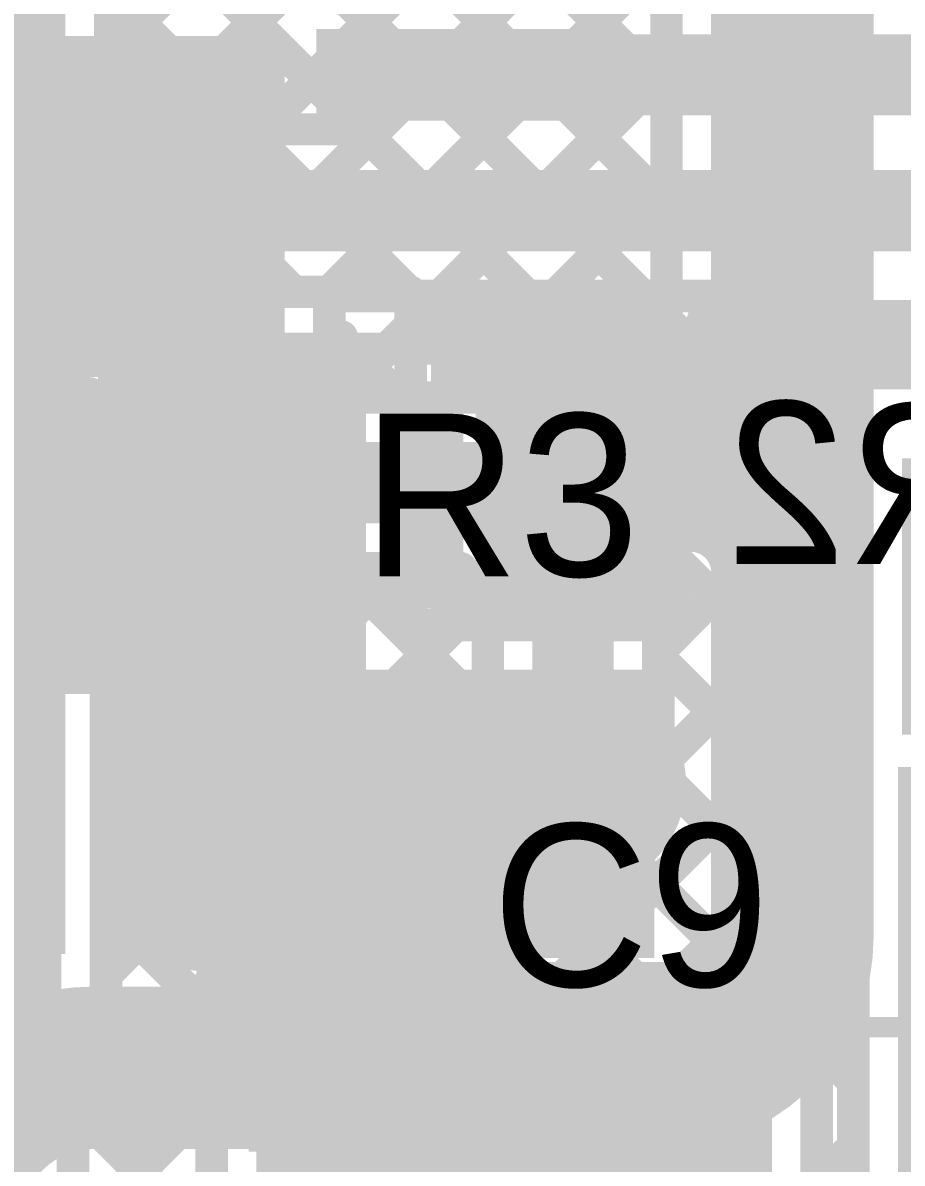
# Model space of a CAD drawing. Header units: millimetres. Extents: x 3.06 to 5.82, y 1.29 to 3.84.
# Drawn here: x 5.3595 to 5.5761, y 1.5435 to 1.8242 of the extents above; entities that cross this region are included whole.
import ezdxf

# ---------------------------------------------------------------- set-up
doc = ezdxf.new("R2010")
doc.units = ezdxf.units.MM
doc.header["$MEASUREMENT"] = 0
for name, color, linetype in [('BottomLayer', 5, 'Continuous'), ('BottomOverlay', 54, 'Continuous'), ('BottomPaste', 16, 'Continuous'), ('BottomSolder', 6, 'Continuous'), ('MultiLayer', 9, 'Continuous'), ('TopLayer', 1, 'Continuous'), ('TopOverlay', 2, 'Continuous'), ('TopPaste', 8, 'Continuous'), ('TopSolder', 216, 'Continuous'), ('ViaHoleLayer', 16, 'Continuous')]:
    doc.layers.add(name, color=color, linetype=linetype)

# ---------------------------------------------------------------- blocks, each defined once
blk = doc.blocks.new('RES_0805_90')
at = {"layer": 'TopLayer'}
for points in [[(-0.06, -0.025), (-0.02, -0.025), (-0.06, 0.025), (-0.02, 0.025)], [(0.02, -0.025), (0.06, -0.025), (0.02, 0.025), (0.06, 0.025)]]:
    blk.add_solid(points, dxfattribs=at)
at = {"layer": 'TopOverlay', "const_width": 0.00787}
for points in [[(0.065, 0.03), (-0.065, 0.03)], [(-0.065, 0.03), (-0.065, -0.03)], [(0.065, 0.03), (0.065, -0.03)], [(0.065, -0.03), (-0.065, -0.03)]]:
    blk.add_lwpolyline(points, dxfattribs=at)
at = {"layer": 'TopOverlay', "const_width": 0.00394}
for points in [[(-0.06697, 0.03, 1), (-0.06303, 0.03, 1)], [(-0.06697, 0.03, 1), (-0.06303, 0.03, 1)], [(0.06303, 0.03, 1), (0.06697, 0.03, 1)], [(0.06303, 0.03, 1), (0.06697, 0.03, 1)], [(-0.06697, -0.03, 1), (-0.06303, -0.03, 1)], [(-0.06697, -0.03, 1), (-0.06303, -0.03, 1)], [(0.06303, -0.03, 1), (0.06697, -0.03, 1)], [(0.06303, -0.03, 1), (0.06697, -0.03, 1)]]:
    blk.add_lwpolyline(points, format="xyb", close=True, dxfattribs=at)
at = {"layer": 'TopPaste'}
for points in [[(-0.06, -0.025), (-0.02, -0.025), (-0.06, 0.025), (-0.02, 0.025)], [(0.02, -0.025), (0.06, -0.025), (0.02, 0.025), (0.06, 0.025)]]:
    blk.add_solid(points, dxfattribs=at)
at = {"layer": 'TopSolder'}
for points in [[(-0.064, -0.029), (-0.016, -0.029), (-0.064, 0.029), (-0.016, 0.029)], [(0.016, -0.029), (0.064, -0.029), (0.016, 0.029), (0.064, 0.029)]]:
    blk.add_solid(points, dxfattribs=at)
blk = doc.blocks.new('RES_0805_B_91')
at = {"layer": 'BottomLayer'}
for points in [[(-0.06, -0.025), (-0.02, -0.025), (-0.06, 0.025), (-0.02, 0.025)], [(0.02, -0.025), (0.06, -0.025), (0.02, 0.025), (0.06, 0.025)]]:
    blk.add_solid(points, dxfattribs=at)
at = {"layer": 'BottomOverlay', "const_width": 0.00787}
for points in [[(-0.065, 0.03), (0.065, 0.03)], [(-0.065, -0.03), (-0.065, 0.03)], [(0.065, -0.03), (0.065, 0.03)], [(-0.065, -0.03), (0.065, -0.03)]]:
    blk.add_lwpolyline(points, dxfattribs=at)
at = {"layer": 'BottomOverlay', "const_width": 0.00394}
for points in [[(-0.06697, 0.03, 1), (-0.06303, 0.03, 1)], [(-0.06697, 0.03, 1), (-0.06303, 0.03, 1)], [(0.06303, 0.03, 1), (0.06697, 0.03, 1)], [(0.06303, 0.03, 1), (0.06697, 0.03, 1)], [(-0.06697, -0.03, 1), (-0.06303, -0.03, 1)], [(-0.06697, -0.03, 1), (-0.06303, -0.03, 1)], [(0.06303, -0.03, 1), (0.06697, -0.03, 1)], [(0.06303, -0.03, 1), (0.06697, -0.03, 1)]]:
    blk.add_lwpolyline(points, format="xyb", close=True, dxfattribs=at)
at = {"layer": 'BottomPaste'}
for points in [[(-0.06, -0.025), (-0.02, -0.025), (-0.06, 0.025), (-0.02, 0.025)], [(0.02, -0.025), (0.06, -0.025), (0.02, 0.025), (0.06, 0.025)]]:
    blk.add_solid(points, dxfattribs=at)
at = {"layer": 'BottomSolder'}
for points in [[(-0.064, -0.029), (-0.016, -0.029), (-0.064, 0.029), (-0.016, 0.029)], [(0.016, -0.029), (0.064, -0.029), (0.016, 0.029), (0.064, 0.029)]]:
    blk.add_solid(points, dxfattribs=at)
blk = doc.blocks.new('16_TSSOP_105')
at = {"layer": 'TopLayer'}
blk.add_solid([(0.07579, -0.09685), (0.13091, -0.09685), (0.07579, -0.08228), (0.13091, -0.08228)], dxfattribs=at)
at = {"layer": 'TopOverlay', "const_width": 0.00787}
blk.add_lwpolyline([(-0.079, -0.103), (0.079, -0.103)], dxfattribs=at)
at = {"layer": 'TopOverlay', "const_width": 0.00394}
blk.add_lwpolyline([(0.07703, -0.103, 1), (0.08097, -0.103, 1)], format="xyb", close=True, dxfattribs=at)
at = {"layer": 'TopPaste'}
blk.add_solid([(0.07579, -0.09685), (0.13091, -0.09685), (0.07579, -0.08228), (0.13091, -0.08228)], dxfattribs=at)
at = {"layer": 'TopSolder'}
blk.add_solid([(0.07179, -0.10085), (0.13491, -0.10085), (0.07179, -0.07828), (0.13491, -0.07828)], dxfattribs=at)
blk = doc.blocks.new('SOT23_5_107')
at = {"layer": 'TopLayer'}
for points in [[(-0.07323, 0.0252), (-0.02913, 0.0252), (-0.07323, 0.04961), (-0.02913, 0.04961)], [(0.02913, 0.0252), (0.07323, 0.0252), (0.02913, 0.04961), (0.07323, 0.04961)], [(-0.07323, -0.0122), (-0.02913, -0.0122), (-0.07323, 0.0122), (-0.02913, 0.0122)], [(-0.07323, -0.04961), (-0.02913, -0.04961), (-0.07323, -0.0252), (-0.02913, -0.0252)], [(0.02913, -0.04961), (0.07323, -0.04961), (0.02913, -0.0252), (0.07323, -0.0252)]]:
    blk.add_solid(points, dxfattribs=at)
at = {"layer": 'TopOverlay'}
for points, const_width in [([(-0.04976, 0.063, 1), (-0.05824, 0.063, 1)], 0.01), ([(-0.06074, 0.063, 1), (-0.05574, 0.063, 1)], 0.005), ([(-0.05226, 0.063, 1), (-0.04726, 0.063, 1)], 0.005), ([(-0.02997, 0.063, 1), (-0.02603, 0.063, 1)], 0.00394), ([(0.02103, 0.063, 1), (0.02497, 0.063, 1)], 0.00394), ([(-0.02997, -0.063, 1), (-0.02603, -0.063, 1)], 0.00394), ([(0.02103, -0.063, 1), (0.02497, -0.063, 1)], 0.00394)]:
    blk.add_lwpolyline(points, format="xyb", close=True, dxfattribs=dict(at, const_width=const_width))
at = {"layer": 'TopOverlay', "const_width": 0.00787}
for points in [[(0.023, 0.063), (-0.028, 0.063)], [(0.023, -0.063), (-0.028, -0.063)]]:
    blk.add_lwpolyline(points, dxfattribs=at)
at = {"layer": 'TopPaste'}
for points in [[(-0.07323, 0.0252), (-0.02913, 0.0252), (-0.07323, 0.04961), (-0.02913, 0.04961)], [(0.02913, 0.0252), (0.07323, 0.0252), (0.02913, 0.04961), (0.07323, 0.04961)], [(-0.07323, -0.0122), (-0.02913, -0.0122), (-0.07323, 0.0122), (-0.02913, 0.0122)], [(-0.07323, -0.04961), (-0.02913, -0.04961), (-0.07323, -0.0252), (-0.02913, -0.0252)], [(0.02913, -0.04961), (0.07323, -0.04961), (0.02913, -0.0252), (0.07323, -0.0252)]]:
    blk.add_solid(points, dxfattribs=at)
at = {"layer": 'TopSolder'}
for points in [[(-0.07723, 0.0212), (-0.02513, 0.0212), (-0.07723, 0.05361), (-0.02513, 0.05361)], [(0.02513, 0.0212), (0.07723, 0.0212), (0.02513, 0.05361), (0.07723, 0.05361)], [(-0.07723, -0.0162), (-0.02513, -0.0162), (-0.07723, 0.0162), (-0.02513, 0.0162)], [(-0.07723, -0.05361), (-0.02513, -0.05361), (-0.07723, -0.0212), (-0.02513, -0.0212)], [(0.02513, -0.05361), (0.07723, -0.05361), (0.02513, -0.0212), (0.07723, -0.0212)]]:
    blk.add_solid(points, dxfattribs=at)
blk = doc.blocks.new('C__1206_114')
at = {"layer": 'TopLayer'}
for points in [[(-0.08, -0.035), (-0.02, -0.035), (-0.08, 0.035), (-0.02, 0.035)], [(0.02, -0.035), (0.08, -0.035), (0.02, 0.035), (0.08, 0.035)]]:
    blk.add_solid(points, dxfattribs=at)
at = {"layer": 'TopOverlay', "const_width": 0.005}
for points in [[(-0.087, 0.042), (0.087, 0.042)], [(-0.087, -0.042), (-0.087, 0.042)], [(0.087, -0.042), (0.087, 0.042)], [(-0.087, -0.042), (0.087, -0.042)]]:
    blk.add_lwpolyline(points, dxfattribs=at)
at = {"layer": 'TopOverlay', "const_width": 0.0025}
for points in [[(-0.08825, 0.042, 1), (-0.08575, 0.042, 1)], [(-0.08825, 0.042, 1), (-0.08575, 0.042, 1)], [(0.08575, 0.042, 1), (0.08825, 0.042, 1)], [(0.08575, 0.042, 1), (0.08825, 0.042, 1)], [(-0.08825, -0.042, 1), (-0.08575, -0.042, 1)], [(-0.08825, -0.042, 1), (-0.08575, -0.042, 1)], [(0.08575, -0.042, 1), (0.08825, -0.042, 1)], [(0.08575, -0.042, 1), (0.08825, -0.042, 1)]]:
    blk.add_lwpolyline(points, format="xyb", close=True, dxfattribs=at)
at = {"layer": 'TopPaste'}
for points in [[(-0.08, -0.035), (-0.02, -0.035), (-0.08, 0.035), (-0.02, 0.035)], [(0.02, -0.035), (0.08, -0.035), (0.02, 0.035), (0.08, 0.035)]]:
    blk.add_solid(points, dxfattribs=at)
at = {"layer": 'TopSolder'}
for points in [[(-0.084, -0.039), (-0.016, -0.039), (-0.084, 0.039), (-0.016, 0.039)], [(0.016, -0.039), (0.084, -0.039), (0.016, 0.039), (0.084, 0.039)]]:
    blk.add_solid(points, dxfattribs=at)

msp = doc.modelspace()

# ---------------------------------------------------------------- linework, layer by layer
at = {"layer": 'BottomLayer'}
for points, const_width in [([(5.549, 1.745), (5.549, 1.87861)], 0.04), ([(5.381, 1.76061), (5.46239, 1.842)], 0.008), ([(5.40667, 1.758), (5.49067, 1.842)], 0.008), ([(5.428, 1.84106), (5.518, 1.75106)], 0.008), ([(5.43496, 1.758), (5.518, 1.84104)], 0.008), ([(5.45534, 1.842), (5.518, 1.77934)], 0.008), ([(5.48363, 1.842), (5.518, 1.80763)], 0.008), ([(5.518, 1.75), (5.518, 1.84298)], 0.008), ([(5.381, 1.7889), (5.4261, 1.834)], 0.008), ([(5.381, 1.81718), (5.39782, 1.834)], 0.008), ([(5.381, 1.758), (5.381, 1.834)], 0.008), ([(5.40677, 1.834), (5.49077, 1.75)], 0.008), ([(5.381, 1.83149), (5.45449, 1.758)], 0.008), ([(5.455, 1.74976), (5.518, 1.81276)], 0.008), ([(5.381, 1.8032), (5.4262, 1.758)], 0.008), ([(5.48353, 1.75), (5.518, 1.78447)], 0.008), ([(5.381, 1.77492), (5.39792, 1.758)], 0.008), ([(5.549, 1.689), (5.549, 1.745)], 0.04), ([(5.381, 1.758), (5.455, 1.758)], 0.008), ([(5.455, 1.676), (5.455, 1.758)], 0.008), ([(5.455, 1.75749), (5.464, 1.74849)], 0.008), ([(5.51181, 1.75), (5.518, 1.75619)], 0.008), ([(5.464, 1.75), (5.518, 1.75)], 0.008), ([(5.464, 1.714), (5.464, 1.75)], 0.008), ([(5.455, 1.72147), (5.464, 1.73047)], 0.008), ([(5.455, 1.7292), (5.464, 1.7202)], 0.008), ([(5.495, 1.714), (5.524, 1.714)], 0.04), ([(5.464, 1.678), (5.464, 1.714)], 0.008), ([(5.549, 1.599), (5.549, 1.689)], 0.04), ([(5.455, 1.69319), (5.464, 1.70219)], 0.008), ([(5.455, 1.70092), (5.464, 1.69192)], 0.008), ([(5.464, 1.678), (5.518, 1.678)], 0.008), ([(5.455, 1.676), (5.518, 1.676)], 0.008), ([(5.377, 1.567), (5.517, 1.567)], 0.04)]:
    msp.add_lwpolyline(points, dxfattribs=dict(at, const_width=const_width))
for points, const_width in [([(5.379, 1.81718, 1), (5.383, 1.81718, 1)], 0.004), ([(5.516, 1.81276, 1), (5.52, 1.81276, 1)], 0.004), ([(5.516, 1.80763, 1), (5.52, 1.80763, 1)], 0.004), ([(5.379, 1.8032, 1), (5.383, 1.8032, 1)], 0.004), ([(5.379, 1.7889, 1), (5.383, 1.7889, 1)], 0.004), ([(5.516, 1.78447, 1), (5.52, 1.78447, 1)], 0.004), ([(5.516, 1.77934, 1), (5.52, 1.77934, 1)], 0.004), ([(5.379, 1.77492, 1), (5.383, 1.77492, 1)], 0.004), ([(5.379, 1.76061, 1), (5.383, 1.76061, 1)], 0.004), ([(5.539, 1.745, 1), (5.559, 1.745, 1)], 0.02), ([(5.539, 1.745, 1), (5.559, 1.745, 1)], 0.02), ([(5.379, 1.758, 1), (5.383, 1.758, 1)], 0.004), ([(5.379, 1.758, 1), (5.383, 1.758, 1)], 0.004), ([(5.39592, 1.758, 1), (5.39992, 1.758, 1)], 0.004), ([(5.40467, 1.758, 1), (5.40867, 1.758, 1)], 0.004), ([(5.4242, 1.758, 1), (5.4282, 1.758, 1)], 0.004), ([(5.43296, 1.758, 1), (5.43696, 1.758, 1)], 0.004), ([(5.45249, 1.758, 1), (5.45649, 1.758, 1)], 0.004), ([(5.453, 1.758, 1), (5.457, 1.758, 1)], 0.004), ([(5.453, 1.758, 1), (5.457, 1.758, 1)], 0.004), ([(5.453, 1.75749, 1), (5.457, 1.75749, 1)], 0.004), ([(5.516, 1.75619, 1), (5.52, 1.75619, 1)], 0.004), ([(5.516, 1.75106, 1), (5.52, 1.75106, 1)], 0.004), ([(5.54309, 1.745, 1), (5.55491, 1.745, 1)], 0.01181), ([(5.453, 1.74976, 1), (5.457, 1.74976, 1)], 0.004), ([(5.462, 1.75, 1), (5.466, 1.75, 1)], 0.004), ([(5.462, 1.75, 1), (5.466, 1.75, 1)], 0.004), ([(5.462, 1.74849, 1), (5.466, 1.74849, 1)], 0.004), ([(5.48153, 1.75, 1), (5.48553, 1.75, 1)], 0.004), ([(5.48877, 1.75, 1), (5.49277, 1.75, 1)], 0.004), ([(5.50981, 1.75, 1), (5.51381, 1.75, 1)], 0.004), ([(5.516, 1.75, 1), (5.52, 1.75, 1)], 0.004), ([(5.516, 1.75, 1), (5.52, 1.75, 1)], 0.004), ([(5.453, 1.7292, 1), (5.457, 1.7292, 1)], 0.004), ([(5.462, 1.73047, 1), (5.466, 1.73047, 1)], 0.004), ([(5.485, 1.714, 1), (5.505, 1.714, 1)], 0.02), ([(5.514, 1.714, 1), (5.534, 1.714, 1)], 0.02), ([(5.514, 1.714, 1), (5.534, 1.714, 1)], 0.02), ([(5.453, 1.72147, 1), (5.457, 1.72147, 1)], 0.004), ([(5.462, 1.7202, 1), (5.466, 1.7202, 1)], 0.004), ([(5.462, 1.714, 1), (5.466, 1.714, 1)], 0.004), ([(5.462, 1.714, 1), (5.466, 1.714, 1)], 0.004), ([(5.539, 1.689, 1), (5.559, 1.689, 1)], 0.02), ([(5.539, 1.689, 1), (5.559, 1.689, 1)], 0.02), ([(5.539, 1.689, 1), (5.559, 1.689, 1)], 0.02), ([(5.453, 1.70092, 1), (5.457, 1.70092, 1)], 0.004), ([(5.462, 1.70219, 1), (5.466, 1.70219, 1)], 0.004), ([(5.453, 1.69319, 1), (5.457, 1.69319, 1)], 0.004), ([(5.462, 1.69192, 1), (5.466, 1.69192, 1)], 0.004), ([(5.462, 1.678, 1), (5.466, 1.678, 1)], 0.004), ([(5.462, 1.678, 1), (5.466, 1.678, 1)], 0.004), ([(5.516, 1.678, 1), (5.52, 1.678, 1)], 0.004), ([(5.453, 1.676, 1), (5.457, 1.676, 1)], 0.004), ([(5.453, 1.676, 1), (5.457, 1.676, 1)], 0.004), ([(5.516, 1.676, 1), (5.52, 1.676, 1)], 0.004), ([(5.49009, 1.637, 1), (5.50191, 1.637, 1)], 0.01181), ([(5.539, 1.599, 1), (5.559, 1.599, 1)], 0.02), ([(5.539, 1.599, 1), (5.559, 1.599, 1)], 0.02), ([(5.367, 1.567, 1), (5.387, 1.567, 1)], 0.02), ([(5.367, 1.567, 1), (5.387, 1.567, 1)], 0.02), ([(5.507, 1.567, 1), (5.527, 1.567, 1)], 0.02), ([(5.507, 1.567, 1), (5.527, 1.567, 1)], 0.02)]:
    msp.add_lwpolyline(points, format="xyb", close=True, dxfattribs=dict(at, const_width=const_width))
for points, const_width in [([(5.524, 1.714, -0.414214), (5.549, 1.689)], 0.04), ([(5.549, 1.599, -0.414214), (5.517, 1.567)], 0.04), ([(5.339, 1.529, -0.414214), (5.377, 1.567)], 0.04), ([(5.593, 1.554, -0.414214), (5.554, 1.515)], 0.02), ([(5.642, 1.55431, -0.368858), (5.562, 1.486)], 0.022)]:
    msp.add_lwpolyline(points, format="xyb", dxfattribs=dict(at, const_width=const_width))
for points in [[(5.318, 1.595), (5.37, 1.595), (5.318, 1.87), (5.37, 1.87)], [(5.378, 1.594), (5.444, 1.594), (5.378, 1.747), (5.444, 1.747)], [(5.435, 1.594), (5.515, 1.594), (5.435, 1.665), (5.515, 1.665)]]:
    msp.add_solid(points, dxfattribs=at)
at = {"layer": 'BottomSolder', "const_width": 0.01581}
for points in [[(5.54109, 1.745, 1), (5.55691, 1.745, 1)], [(5.48809, 1.637, 1), (5.50391, 1.637, 1)]]:
    msp.add_lwpolyline(points, format="xyb", close=True, dxfattribs=at)
at = {"layer": 'MultiLayer', "const_width": 0.01181}
for points in [[(5.54309, 1.745, 1), (5.55491, 1.745, 1)], [(5.49009, 1.637, 1), (5.50191, 1.637, 1)]]:
    msp.add_lwpolyline(points, format="xyb", close=True, dxfattribs=at)
at = {"layer": 'TopLayer'}
for points, const_width in [([(5.46335, 1.81143), (5.616, 1.81143)], 0.02), ([(5.377, 1.778), (5.73673, 1.778)], 0.02), ([(5.435, 1.757), (5.5296, 1.757)], 0.008), ([(5.435, 1.747), (5.435, 1.757)], 0.008), ([(5.438, 1.73276), (5.46224, 1.757)], 0.008), ([(5.45549, 1.757), (5.48112, 1.73137)], 0.008), ([(5.46553, 1.732), (5.49053, 1.757)], 0.008), ([(5.48377, 1.757), (5.565, 1.67577)], 0.008), ([(5.48917, 1.72736), (5.51881, 1.757)], 0.008), ([(5.51206, 1.757), (5.5263, 1.74276)], 0.008), ([(5.549, 1.745), (5.704, 1.745)], 0.022), ([(5.435, 1.7492), (5.4372, 1.747)], 0.008), ([(5.438, 1.732), (5.438, 1.747)], 0.008), ([(5.438, 1.7462), (5.4522, 1.732)], 0.008), ([(5.5034, 1.7133), (5.52749, 1.7374)], 0.008), ([(5.266, 1.733), (5.376, 1.733)], 0.008), ([(5.30979, 1.733), (5.37979, 1.663)], 0.008), ([(5.33807, 1.733), (5.376, 1.69507)], 0.008), ([(5.36635, 1.733), (5.376, 1.72335)], 0.008), ([(5.376, 1.675), (5.376, 1.733)], 0.008), ([(5.438, 1.732), (5.476, 1.732)], 0.008), ([(5.31167, 1.663), (5.376, 1.72733)], 0.008), ([(5.49088, 1.72581), (5.50981, 1.70688)], 0.008), ([(5.51539, 1.69701), (5.54175, 1.72337)], 0.008), ([(5.55503, 1.723), (5.565, 1.723)], 0.008), ([(5.565, 1.652), (5.565, 1.723)], 0.008), ([(5.54676, 1.7223), (5.565, 1.70406)], 0.008), ([(5.407, 1.711), (5.476, 1.711)], 0.02), ([(5.476, 1.711), (5.495, 1.692)], 0.02), ([(5.516, 1.66934), (5.565, 1.71834)], 0.008), ([(5.33996, 1.663), (5.376, 1.69904)], 0.008), ([(5.495, 1.6374), (5.495, 1.692)], 0.02), ([(5.51537, 1.69712), (5.564, 1.64849)], 0.008), ([(5.516, 1.64797), (5.516, 1.692)], 0.008), ([(5.438, 1.69), (5.4673, 1.69)], 0.008), ([(5.438, 1.67619), (5.45181, 1.69)], 0.008), ([(5.438, 1.675), (5.438, 1.69)], 0.008), ([(5.438, 1.68964), (5.46703, 1.66061)], 0.008), ([(5.46592, 1.69), (5.474, 1.68192)], 0.008), ([(5.4673, 1.69), (5.474, 1.6833)], 0.008), ([(5.51799, 1.64305), (5.565, 1.69005)], 0.008), ([(5.4507, 1.66061), (5.4737, 1.6836)], 0.008), ([(5.474, 1.66061), (5.474, 1.6833)], 0.008), ([(5.338, 1.676), (5.37, 1.676)], 0.02), ([(5.36824, 1.663), (5.38024, 1.675)], 0.008), ([(5.376, 1.675), (5.438, 1.675)], 0.008), ([(5.38, 1.64647), (5.40853, 1.675)], 0.008), ([(5.39607, 1.675), (5.41046, 1.66061)], 0.008), ([(5.42242, 1.66061), (5.43681, 1.675)], 0.008), ([(5.42435, 1.675), (5.43875, 1.66061)], 0.008), ([(5.516, 1.6682), (5.564, 1.6202)], 0.008), ([(5.388, 1.621), (5.388, 1.658)], 0.02), ([(5.318, 1.663), (5.38, 1.663)], 0.008), ([(5.38, 1.572), (5.38, 1.663)], 0.008), ([(5.38, 1.66279), (5.40813, 1.63465)], 0.008), ([(5.49223, 1.589), (5.565, 1.66177)], 0.008), ([(5.40813, 1.66061), (5.474, 1.66061)], 0.008), ([(5.40813, 1.6142), (5.40813, 1.66061)], 0.008), ([(5.564, 1.482), (5.564, 1.652)], 0.008), ([(5.38, 1.61819), (5.40813, 1.64632)], 0.008), ([(5.44118, 1.6374), (5.495, 1.6374)], 0.02), ([(5.495, 1.637), (5.495, 1.6374)], 0.02), ([(5.495, 1.637), (5.496, 1.637)], 0.02), ([(5.51881, 1.63711), (5.564, 1.59192)], 0.008), ([(5.38, 1.6345), (5.4255, 1.589)], 0.008), ([(5.52052, 1.589), (5.564, 1.63248)], 0.008), ([(5.38, 1.58991), (5.40813, 1.61804)], 0.008), ([(5.47423, 1.6164), (5.4862, 1.6164)], 0.008), ([(5.48295, 1.6164), (5.51035, 1.589)], 0.008), ([(5.50922, 1.61841), (5.53864, 1.589)], 0.008), ([(5.40738, 1.589), (5.43258, 1.6142)], 0.008), ([(5.40813, 1.6142), (5.47423, 1.6142)], 0.008), ([(5.42859, 1.6142), (5.45379, 1.589)], 0.008), ([(5.43566, 1.589), (5.46086, 1.6142)], 0.008), ([(5.45687, 1.6142), (5.48207, 1.589)], 0.008), ([(5.46395, 1.589), (5.48995, 1.61501)], 0.008), ([(5.38, 1.60622), (5.406, 1.58022)], 0.008), ([(5.409, 1.6), (5.44118, 1.6)], 0.02), ([(5.5488, 1.589), (5.564, 1.6042)], 0.008), ([(5.406, 1.589), (5.555, 1.589)], 0.008), ([(5.406, 1.484), (5.406, 1.589)], 0.008), ([(5.555, 1.484), (5.555, 1.589)], 0.008), ([(5.37187, 1.55349), (5.406, 1.58762)], 0.008), ([(5.38, 1.57793), (5.406, 1.55193)], 0.008), ([(5.555, 1.56692), (5.564, 1.57592)], 0.008), ([(5.37187, 1.572), (5.38, 1.572)], 0.008), ([(5.37187, 1.53939), (5.37187, 1.572)], 0.008), ([(5.555, 1.57264), (5.564, 1.56364)], 0.008), ([(5.36963, 1.52297), (5.406, 1.55934)], 0.008), ([(5.37187, 1.55778), (5.406, 1.52365)], 0.008), ([(5.555, 1.53863), (5.564, 1.54763)], 0.008), ([(5.555, 1.54435), (5.564, 1.53535)], 0.008)]:
    msp.add_lwpolyline(points, dxfattribs=dict(at, const_width=const_width))
for points, const_width in [([(5.45835, 1.81143, 1), (5.46835, 1.81143, 1)], 0.01), ([(5.372, 1.778, 1), (5.382, 1.778, 1)], 0.01), ([(5.433, 1.757, 1), (5.437, 1.757, 1)], 0.004), ([(5.433, 1.757, 1), (5.437, 1.757, 1)], 0.004), ([(5.45349, 1.757, 1), (5.45749, 1.757, 1)], 0.004), ([(5.46024, 1.757, 1), (5.46424, 1.757, 1)], 0.004), ([(5.48177, 1.757, 1), (5.48577, 1.757, 1)], 0.004), ([(5.48853, 1.757, 1), (5.49253, 1.757, 1)], 0.004), ([(5.51006, 1.757, 1), (5.51406, 1.757, 1)], 0.004), ([(5.51681, 1.757, 1), (5.52081, 1.757, 1)], 0.004), ([(5.5276, 1.757, 1), (5.5316, 1.757, 1)], 0.004), ([(5.5276, 1.757, 1), (5.5316, 1.757, 1)], 0.004), ([(5.54309, 1.745, 1), (5.55491, 1.745, 1)], 0.01181), ([(5.5435, 1.745, 1), (5.5545, 1.745, 1)], 0.011), ([(5.433, 1.7492, 1), (5.437, 1.7492, 1)], 0.004), ([(5.433, 1.747, 1), (5.437, 1.747, 1)], 0.004), ([(5.4352, 1.747, 1), (5.4392, 1.747, 1)], 0.004), ([(5.436, 1.747, 1), (5.44, 1.747, 1)], 0.004), ([(5.436, 1.7462, 1), (5.44, 1.7462, 1)], 0.004), ([(5.5243, 1.74276, 1), (5.5283, 1.74276, 1)], 0.004), ([(5.52549, 1.7374, 1), (5.52949, 1.7374, 1)], 0.004), ([(5.36435, 1.733, 1), (5.36835, 1.733, 1)], 0.004), ([(5.374, 1.733, 1), (5.378, 1.733, 1)], 0.004), ([(5.374, 1.733, 1), (5.378, 1.733, 1)], 0.004), ([(5.436, 1.73276, 1), (5.44, 1.73276, 1)], 0.004), ([(5.436, 1.732, 1), (5.44, 1.732, 1)], 0.004), ([(5.436, 1.732, 1), (5.44, 1.732, 1)], 0.004), ([(5.4502, 1.732, 1), (5.4542, 1.732, 1)], 0.004), ([(5.46353, 1.732, 1), (5.46753, 1.732, 1)], 0.004), ([(5.474, 1.732, 1), (5.478, 1.732, 1)], 0.004), ([(5.474, 1.732, 1), (5.478, 1.732, 1)], 0.004), ([(5.474, 1.732, 1), (5.478, 1.732, 1)], 0.004), ([(5.47912, 1.73137, 1), (5.48312, 1.73137, 1)], 0.004), ([(5.374, 1.72733, 1), (5.378, 1.72733, 1)], 0.004), ([(5.48717, 1.72736, 1), (5.49117, 1.72736, 1)], 0.004), ([(5.48885, 1.72585, 1), (5.49285, 1.72585, 1)], 0.004), ([(5.48888, 1.72581, 1), (5.49288, 1.72581, 1)], 0.004), ([(5.48888, 1.72581, 1), (5.49288, 1.72581, 1)], 0.004), ([(5.374, 1.72335, 1), (5.378, 1.72335, 1)], 0.004), ([(5.53975, 1.72337, 1), (5.54375, 1.72337, 1)], 0.004), ([(5.55303, 1.723, 1), (5.55703, 1.723, 1)], 0.004), ([(5.55303, 1.723, 1), (5.55703, 1.723, 1)], 0.004), ([(5.563, 1.723, 1), (5.567, 1.723, 1)], 0.004), ([(5.563, 1.723, 1), (5.567, 1.723, 1)], 0.004), ([(5.54476, 1.7223, 1), (5.54876, 1.7223, 1)], 0.004), ([(5.402, 1.711, 1), (5.412, 1.711, 1)], 0.01), ([(5.471, 1.711, 1), (5.481, 1.711, 1)], 0.01), ([(5.471, 1.711, 1), (5.481, 1.711, 1)], 0.01), ([(5.563, 1.71834, 1), (5.567, 1.71834, 1)], 0.004), ([(5.5014, 1.7133, 1), (5.5054, 1.7133, 1)], 0.004), ([(5.50781, 1.70688, 1), (5.51181, 1.70688, 1)], 0.004), ([(5.50781, 1.70688, 1), (5.51181, 1.70688, 1)], 0.004), ([(5.50785, 1.70685, 1), (5.51185, 1.70685, 1)], 0.004), ([(5.563, 1.70406, 1), (5.567, 1.70406, 1)], 0.004), ([(5.374, 1.69904, 1), (5.378, 1.69904, 1)], 0.004), ([(5.49, 1.692, 1), (5.5, 1.692, 1)], 0.01), ([(5.49, 1.692, 1), (5.5, 1.692, 1)], 0.01), ([(5.374, 1.69507, 1), (5.378, 1.69507, 1)], 0.004), ([(5.51337, 1.69712, 1), (5.51737, 1.69712, 1)], 0.004), ([(5.51339, 1.69701, 1), (5.51739, 1.69701, 1)], 0.004), ([(5.514, 1.692, 1), (5.518, 1.692, 1)], 0.004), ([(5.514, 1.692, 1), (5.518, 1.692, 1)], 0.004), ([(5.514, 1.692, 1), (5.518, 1.692, 1)], 0.004), ([(5.436, 1.69, 1), (5.44, 1.69, 1)], 0.004), ([(5.436, 1.69, 1), (5.44, 1.69, 1)], 0.004), ([(5.436, 1.68964, 1), (5.44, 1.68964, 1)], 0.004), ([(5.44981, 1.69, 1), (5.45381, 1.69, 1)], 0.004), ([(5.46392, 1.69, 1), (5.46792, 1.69, 1)], 0.004), ([(5.4653, 1.69, 1), (5.4693, 1.69, 1)], 0.004), ([(5.4653, 1.69, 1), (5.4693, 1.69, 1)], 0.004), ([(5.563, 1.69005, 1), (5.567, 1.69005, 1)], 0.004), ([(5.4717, 1.6836, 1), (5.4757, 1.6836, 1)], 0.004), ([(5.472, 1.6833, 1), (5.476, 1.6833, 1)], 0.004), ([(5.472, 1.6833, 1), (5.476, 1.6833, 1)], 0.004), ([(5.365, 1.676, 1), (5.375, 1.676, 1)], 0.01), ([(5.365, 1.676, 1), (5.375, 1.676, 1)], 0.01), ([(5.472, 1.68192, 1), (5.476, 1.68192, 1)], 0.004), ([(5.374, 1.675, 1), (5.378, 1.675, 1)], 0.004), ([(5.374, 1.675, 1), (5.378, 1.675, 1)], 0.004), ([(5.37824, 1.675, 1), (5.38224, 1.675, 1)], 0.004), ([(5.39407, 1.675, 1), (5.39807, 1.675, 1)], 0.004), ([(5.40653, 1.675, 1), (5.41053, 1.675, 1)], 0.004), ([(5.42235, 1.675, 1), (5.42635, 1.675, 1)], 0.004), ([(5.43481, 1.675, 1), (5.43881, 1.675, 1)], 0.004), ([(5.436, 1.67619, 1), (5.44, 1.67619, 1)], 0.004), ([(5.436, 1.675, 1), (5.44, 1.675, 1)], 0.004), ([(5.436, 1.675, 1), (5.44, 1.675, 1)], 0.004), ([(5.563, 1.67577, 1), (5.567, 1.67577, 1)], 0.004), ([(5.514, 1.66934, 1), (5.518, 1.66934, 1)], 0.004), ([(5.514, 1.6682, 1), (5.518, 1.6682, 1)], 0.004), ([(5.383, 1.658, 1), (5.393, 1.658, 1)], 0.01), ([(5.383, 1.658, 1), (5.393, 1.658, 1)], 0.01), ([(5.36624, 1.663, 1), (5.37024, 1.663, 1)], 0.004), ([(5.37779, 1.663, 1), (5.38179, 1.663, 1)], 0.004), ([(5.378, 1.663, 1), (5.382, 1.663, 1)], 0.004), ([(5.378, 1.663, 1), (5.382, 1.663, 1)], 0.004), ([(5.378, 1.66279, 1), (5.382, 1.66279, 1)], 0.004), ([(5.563, 1.66177, 1), (5.567, 1.66177, 1)], 0.004), ([(5.40613, 1.66061, 1), (5.41013, 1.66061, 1)], 0.004), ([(5.40613, 1.66061, 1), (5.41013, 1.66061, 1)], 0.004), ([(5.40846, 1.66061, 1), (5.41246, 1.66061, 1)], 0.004), ([(5.42042, 1.66061, 1), (5.42442, 1.66061, 1)], 0.004), ([(5.43675, 1.66061, 1), (5.44075, 1.66061, 1)], 0.004), ([(5.4487, 1.66061, 1), (5.4527, 1.66061, 1)], 0.004), ([(5.46503, 1.66061, 1), (5.46903, 1.66061, 1)], 0.004), ([(5.472, 1.66061, 1), (5.476, 1.66061, 1)], 0.004), ([(5.472, 1.66061, 1), (5.476, 1.66061, 1)], 0.004), ([(5.562, 1.652, 1), (5.566, 1.652, 1)], 0.004), ([(5.563, 1.652, 1), (5.567, 1.652, 1)], 0.004), ([(5.514, 1.64797, 1), (5.518, 1.64797, 1)], 0.004), ([(5.514, 1.64797, 1), (5.518, 1.64797, 1)], 0.004), ([(5.562, 1.64849, 1), (5.566, 1.64849, 1)], 0.004), ([(5.378, 1.64647, 1), (5.382, 1.64647, 1)], 0.004), ([(5.40613, 1.64632, 1), (5.41013, 1.64632, 1)], 0.004), ([(5.49009, 1.637, 1), (5.50191, 1.637, 1)], 0.01181), ([(5.43618, 1.6374, 1), (5.44618, 1.6374, 1)], 0.01), ([(5.49, 1.6374, 1), (5.5, 1.6374, 1)], 0.01), ([(5.49, 1.6374, 1), (5.5, 1.6374, 1)], 0.01), ([(5.49, 1.6374, 1), (5.5, 1.6374, 1)], 0.01), ([(5.49, 1.637, 1), (5.5, 1.637, 1)], 0.01), ([(5.49, 1.637, 1), (5.5, 1.637, 1)], 0.01), ([(5.491, 1.637, 1), (5.501, 1.637, 1)], 0.01), ([(5.51599, 1.64305, 1), (5.51999, 1.64305, 1)], 0.004), ([(5.51681, 1.63711, 1), (5.52081, 1.63711, 1)], 0.004), ([(5.51681, 1.637, 1), (5.52081, 1.637, 1)], 0.004), ([(5.51681, 1.637, 1), (5.52081, 1.637, 1)], 0.004), ([(5.378, 1.6345, 1), (5.382, 1.6345, 1)], 0.004), ([(5.40613, 1.63465, 1), (5.41013, 1.63465, 1)], 0.004), ([(5.562, 1.63248, 1), (5.566, 1.63248, 1)], 0.004), ([(5.383, 1.621, 1), (5.393, 1.621, 1)], 0.01), ([(5.383, 1.621, 1), (5.393, 1.621, 1)], 0.01), ([(5.562, 1.6202, 1), (5.566, 1.6202, 1)], 0.004), ([(5.378, 1.61819, 1), (5.382, 1.61819, 1)], 0.004), ([(5.40613, 1.61804, 1), (5.41013, 1.61804, 1)], 0.004), ([(5.47223, 1.6164, 1), (5.47623, 1.6164, 1)], 0.004), ([(5.48095, 1.6164, 1), (5.48495, 1.6164, 1)], 0.004), ([(5.4842, 1.6164, 1), (5.4882, 1.6164, 1)], 0.004), ([(5.4842, 1.6164, 1), (5.4882, 1.6164, 1)], 0.004), ([(5.50723, 1.61841, 1), (5.51122, 1.61841, 1)], 0.004), ([(5.40613, 1.6142, 1), (5.41013, 1.6142, 1)], 0.004), ([(5.40613, 1.6142, 1), (5.41013, 1.6142, 1)], 0.004), ([(5.42659, 1.6142, 1), (5.43059, 1.6142, 1)], 0.004), ([(5.43058, 1.6142, 1), (5.43458, 1.6142, 1)], 0.004), ([(5.45487, 1.6142, 1), (5.45887, 1.6142, 1)], 0.004), ([(5.45886, 1.6142, 1), (5.46286, 1.6142, 1)], 0.004), ([(5.47223, 1.6142, 1), (5.47623, 1.6142, 1)], 0.004), ([(5.48795, 1.61501, 1), (5.49195, 1.61501, 1)], 0.004), ([(5.378, 1.60622, 1), (5.382, 1.60622, 1)], 0.004), ([(5.404, 1.6, 1), (5.414, 1.6, 1)], 0.01), ([(5.404, 1.6, 1), (5.414, 1.6, 1)], 0.01), ([(5.43618, 1.6, 1), (5.44618, 1.6, 1)], 0.01), ([(5.562, 1.6042, 1), (5.566, 1.6042, 1)], 0.004), ([(5.562, 1.59192, 1), (5.566, 1.59192, 1)], 0.004), ([(5.378, 1.58991, 1), (5.382, 1.58991, 1)], 0.004), ([(5.404, 1.589, 1), (5.408, 1.589, 1)], 0.004), ([(5.404, 1.589, 1), (5.408, 1.589, 1)], 0.004), ([(5.40538, 1.589, 1), (5.40938, 1.589, 1)], 0.004), ([(5.4235, 1.589, 1), (5.4275, 1.589, 1)], 0.004), ([(5.43366, 1.589, 1), (5.43766, 1.589, 1)], 0.004), ([(5.45179, 1.589, 1), (5.45579, 1.589, 1)], 0.004), ([(5.46195, 1.589, 1), (5.46595, 1.589, 1)], 0.004), ([(5.48007, 1.589, 1), (5.48407, 1.589, 1)], 0.004), ([(5.49023, 1.589, 1), (5.49423, 1.589, 1)], 0.004), ([(5.50835, 1.589, 1), (5.51235, 1.589, 1)], 0.004), ([(5.51852, 1.589, 1), (5.52252, 1.589, 1)], 0.004), ([(5.53664, 1.589, 1), (5.54064, 1.589, 1)], 0.004), ([(5.5468, 1.589, 1), (5.5508, 1.589, 1)], 0.004), ([(5.553, 1.589, 1), (5.557, 1.589, 1)], 0.004), ([(5.553, 1.589, 1), (5.557, 1.589, 1)], 0.004), ([(5.404, 1.58762, 1), (5.408, 1.58762, 1)], 0.004), ([(5.404, 1.58022, 1), (5.408, 1.58022, 1)], 0.004), ([(5.378, 1.57793, 1), (5.382, 1.57793, 1)], 0.004), ([(5.562, 1.57592, 1), (5.566, 1.57592, 1)], 0.004), ([(5.36987, 1.572, 1), (5.37387, 1.572, 1)], 0.004), ([(5.36987, 1.572, 1), (5.37387, 1.572, 1)], 0.004), ([(5.378, 1.572, 1), (5.382, 1.572, 1)], 0.004), ([(5.378, 1.572, 1), (5.382, 1.572, 1)], 0.004), ([(5.553, 1.57264, 1), (5.557, 1.57264, 1)], 0.004), ([(5.553, 1.56692, 1), (5.557, 1.56692, 1)], 0.004), ([(5.562, 1.56364, 1), (5.566, 1.56364, 1)], 0.004), ([(5.36987, 1.55778, 1), (5.37387, 1.55778, 1)], 0.004), ([(5.404, 1.55934, 1), (5.408, 1.55934, 1)], 0.004), ([(5.36987, 1.55349, 1), (5.37387, 1.55349, 1)], 0.004), ([(5.404, 1.55193, 1), (5.408, 1.55193, 1)], 0.004), ([(5.562, 1.54763, 1), (5.566, 1.54763, 1)], 0.004), ([(5.553, 1.54435, 1), (5.557, 1.54435, 1)], 0.004)]:
    msp.add_lwpolyline(points, format="xyb", close=True, dxfattribs=dict(at, const_width=const_width))
for points, const_width in [([(5.55503, 1.723, -0.681283), (5.5296, 1.757)], 0.008), ([(5.476, 1.732, -0.198912), (5.49085, 1.72585)], 0.008), ([(5.476, 1.732, -0.199534), (5.49088, 1.72581)], 0.008), ([(5.50981, 1.70688, -0.199534), (5.516, 1.692)], 0.008), ([(5.50985, 1.70685, -0.198912), (5.516, 1.692)], 0.008), ([(5.37, 1.676, -0.414214), (5.388, 1.658)], 0.02), ([(5.516, 1.64797, -0.126085), (5.51881, 1.637)], 0.008), ([(5.51881, 1.637, -0.551144), (5.4862, 1.6164)], 0.008), ([(5.409, 1.6, -0.414214), (5.388, 1.621)], 0.02)]:
    msp.add_lwpolyline(points, format="xyb", dxfattribs=dict(at, const_width=const_width))
for points in [[(5.192, 1.744), (5.424, 1.744), (5.192, 1.821), (5.424, 1.821)], [(4.971, 1.661), (5.379, 1.661), (4.971, 1.736), (5.379, 1.736)], [(5.576, 1.649), (5.698, 1.649), (5.576, 1.717), (5.698, 1.717)], [(5.258, 1.583), (5.369, 1.583), (5.258, 1.652), (5.369, 1.652)], [(5.575, 1.493), (5.648, 1.493), (5.575, 1.641), (5.648, 1.641)], [(5.417, 1.495), (5.544, 1.495), (5.417, 1.578), (5.544, 1.578)]]:
    msp.add_solid(points, dxfattribs=at)
at = {"layer": 'TopSolder', "const_width": 0.01581}
for points in [[(5.54109, 1.745, 1), (5.55691, 1.745, 1)], [(5.48809, 1.637, 1), (5.50391, 1.637, 1)]]:
    msp.add_lwpolyline(points, format="xyb", close=True, dxfattribs=at)
at = {"layer": 'ViaHoleLayer', "const_width": 0.00787}
for points in [[(5.54506, 1.745, 1), (5.55294, 1.745, 1)], [(5.49206, 1.637, 1), (5.49994, 1.637, 1)]]:
    msp.add_lwpolyline(points, format="xyb", close=True, dxfattribs=at)

# ---------------------------------------------------------------- block references
for name, p in [('16_TSSOP_105', (5.36, 1.901)), ('C__1206_114', (5.56, 1.535))]:
    msp.add_blockref(name, p)
for name, p, rotation in [('RES_0805_B_91', (5.455, 1.714), 360), ('RES_0805_90', (5.367, 1.711), 180), ('SOT23_5_107', (5.39, 1.6), 180)]:
    msp.add_blockref(name, p, dxfattribs=dict(rotation=rotation))

# ---------------------------------------------------------------- texts
at = {"layer": 'BottomOverlay', "text_generation_flag": 2}
msp.add_text('R2', height=0.04, dxfattribs=at).set_placement((5.601, 1.691))
at = {"layer": 'TopOverlay'}
for s, p in [('R3', (5.443, 1.688)), ('C9', (5.475, 1.587))]:
    msp.add_text(s, height=0.04, dxfattribs=at).set_placement(p)

doc.saveas('drawing.dxf')
